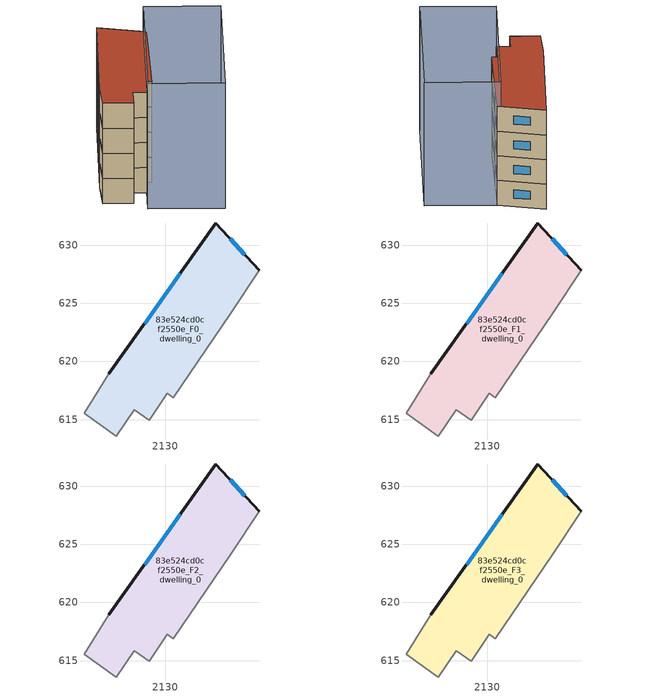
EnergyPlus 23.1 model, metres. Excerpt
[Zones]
83e524cd0cf2550e_F0_dwelling_0
 floor ground (EU_floor_Construction): 2134.34,631.91 2138.09,627.82 2135.63,624.16 2130.67,616.87 2130.17,617.25 2128.6,614.92 2127.3,615.84 2125.79,613.58 2123,615.53 2125.14,618.94 z0
 wall outside (EU_wall_Construction): 2138.09,627.82 2134.34,631.91 2125.14,618.94 z0:3
 wall adiabatic (EU_wall_Construction): 2125.14,618.94 2123,615.53 2125.79,613.58 2127.3,615.84 2128.6,614.92 2130.17,617.25 2130.67,616.87 2135.63,624.16 2138.09,627.82 z0:3
 window (EU_Window_Construction): 2131.28,627.58 2128.21,623.26 / 2136.84,629.18 2135.59,630.54 z1:2
83e524cd0cf2550e_F1_dwelling_0
 floor to 83e524cd0cf2550e_F0_dwelling_0 (EU_floor_Construction): 2134.34,631.91 2138.09,627.82 2135.63,624.16 2130.67,616.87 2130.17,617.25 2128.6,614.92 2127.3,615.84 2125.79,613.58 2123,615.53 2125.14,618.94 z3
 wall outside (EU_wall_Construction): 2138.09,627.82 2134.34,631.91 2125.14,618.94 z3:6
 wall adiabatic (EU_wall_Construction): 2125.14,618.94 2123,615.53 2125.79,613.58 2127.3,615.84 2128.6,614.92 2130.17,617.25 2130.67,616.87 2135.63,624.16 2138.09,627.82 z3:6
 window (EU_Window_Construction): 2131.28,627.58 2128.21,623.26 / 2136.84,629.18 2135.59,630.54 z4:5
83e524cd0cf2550e_F2_dwelling_0
 floor to 83e524cd0cf2550e_F1_dwelling_0 (EU_floor_Construction): 2134.34,631.91 2138.09,627.82 2135.63,624.16 2130.67,616.87 2130.17,617.25 2128.6,614.92 2127.3,615.84 2125.79,613.58 2123,615.53 2125.14,618.94 z6
 wall outside (EU_wall_Construction): 2138.09,627.82 2134.34,631.91 2125.14,618.94 z6:9
 wall adiabatic (EU_wall_Construction): 2125.14,618.94 2123,615.53 2125.79,613.58 2127.3,615.84 2128.6,614.92 2130.17,617.25 2130.67,616.87 2135.63,624.16 2138.09,627.82 z6:9
 window (EU_Window_Construction): 2131.28,627.58 2128.21,623.26 / 2136.84,629.18 2135.59,630.54 z7:8
83e524cd0cf2550e_F3_dwelling_0
 floor to 83e524cd0cf2550e_F2_dwelling_0 (EU_floor_Construction): 2134.34,631.91 2138.09,627.82 2135.63,624.16 2130.67,616.87 2130.17,617.25 2128.6,614.92 2127.3,615.84 2125.79,613.58 2123,615.53 2125.14,618.94 z9
 wall outside (EU_wall_Construction): 2138.09,627.82 2134.34,631.91 2125.14,618.94 z9:12
 wall adiabatic (EU_wall_Construction): 2125.14,618.94 2123,615.53 2125.79,613.58 2127.3,615.84 2128.6,614.92 2130.17,617.25 2130.67,616.87 2135.63,624.16 2138.09,627.82 z9:12
 window (EU_Window_Construction): 2131.28,627.58 2128.21,623.26 / 2136.84,629.18 2135.59,630.54 z10:11
 roof outside (EU_roof_Construction): 2130.67,616.87 2135.63,624.16 2138.09,627.82 2134.34,631.91 2125.14,618.94 2123,615.53 2125.79,613.58 2127.3,615.84 2128.6,614.92 2130.17,617.25 z12
shading: 2144.71,623.15 2133.01,606.58 / 2133.01,606.58 2126.09,611.47 / 2126.09,611.47 2137.78,628.04 / 2137.78,628.04 2144.71,623.15 z0:15
[Building]
EU S2 Campaign: North Axis=0; Terrain=City; Solar Distribution=FullExterior
[Site:Location]
Bologna: Latitude=44.5; Longitude=11.25; Time Zone=1; Elevation=37
[SizingPeriod:WeatherFileDays]
AnnualSizingPeriod: Begin Month=1; Begin Day of Month=1; End Month=12; End Day of Month=31; Day of Week for Start Day=Monday; Use Weather File Daylight Saving Period=No; Use Weather File Rain and Snow Indicators=No
[MATERIAL]
EU_InternalMass_Material: Roughness=MediumRough; Thickness=0.1; Conductivity=1; Density=1800; Specific Heat=900; Thermal Absorptance=0.9; Solar Absorptance=0.7; Visible Absorptance=0.7
[MATERIAL:NOMASS] Roughness=MediumRough; Thermal Absorptance=0.9; Solar Absorptance=0.7; Visible Absorptance=0.7
Name | Thermal Resistance
EU_wall_NoMass | 0.937881
EU_roof_NoMass | 0.548572
EU_floor_NoMass | 0.71348
[WINDOWMATERIAL:SIMPLEGLAZINGSYSTEM]
EU_Window_SimpleGlazing: UFactor=4.25633; Solar Heat Gain Coefficient=0.85; Visible Transmittance=0.85
[CONSTRUCTION]
EU_wall_Construction: EU_wall_NoMass
EU_roof_Construction: EU_roof_NoMass
EU_floor_Construction: EU_floor_NoMass
EU_Window_Construction: EU_Window_SimpleGlazing
EU_InternalMass_Construction: EU_InternalMass_Material
[ZONE] Type=1; Multiplier=1; Ceiling Height=autocalculate; Volume=301.304; Floor Area=autocalculate; Part of Total Floor Area=Yes
83e524cd0cf2550e_F0_dwelling_0; 83e524cd0cf2550e_F1_dwelling_0; 83e524cd0cf2550e_F2_dwelling_0; 83e524cd0cf2550e_F3_dwelling_0
[INTERNALMASS] Construction=EU_InternalMass_Construction; Surface Area=100.435
Name | Zone or ZoneList
83e524cd0cf2550e_F0_dwelling_0_EU_InternalMass | 83e524cd0cf2550e_F0_dwelling_0
83e524cd0cf2550e_F1_dwelling_0_EU_InternalMass | 83e524cd0cf2550e_F1_dwelling_0
83e524cd0cf2550e_F2_dwelling_0_EU_InternalMass | 83e524cd0cf2550e_F2_dwelling_0
83e524cd0cf2550e_F3_dwelling_0_EU_InternalMass | 83e524cd0cf2550e_F3_dwelling_0
[OTHEREQUIPMENT] Fuel Type=Electricity; Design Level Calculation Method=Watts/Area; Power per Zone Floor Area=1; Fraction Latent=0; Fraction Radiant=0; Fraction Lost=0; Carbon Dioxide Generation Rate=0; EndUse Subcategory=EU_Step8_InternalGains
Name | Zone or ZoneList or Space or SpaceList | Schedule
EU_Step8_InternalGain_83e524cd0cf2550e_F0_dwelling_0_f000 | 83e524cd0cf2550e_F0_dwelling_0 | EU_Step8_GainSchedule_83e524cd0cf2550e_F0_dwelling_0_f000
EU_Step8_InternalGain_83e524cd0cf2550e_F1_dwelling_0_f000 | 83e524cd0cf2550e_F1_dwelling_0 | EU_Step8_GainSchedule_83e524cd0cf2550e_F1_dwelling_0_f000
EU_Step8_InternalGain_83e524cd0cf2550e_F2_dwelling_0_f000 | 83e524cd0cf2550e_F2_dwelling_0 | EU_Step8_GainSchedule_83e524cd0cf2550e_F2_dwelling_0_f000
EU_Step8_InternalGain_83e524cd0cf2550e_F3_dwelling_0_f000 | 83e524cd0cf2550e_F3_dwelling_0 | EU_Step8_GainSchedule_83e524cd0cf2550e_F3_dwelling_0_f000
[ZONEVENTILATION:DESIGNFLOWRATE] Schedule=EU_AlwaysOn; Design Flow Rate Calculation Method=AirChanges/Hour; Air Changes per Hour=0.687892; Ventilation Type=Natural; Fan Pressure Rise=0; Fan Total Efficiency=1; Constant Term Coefficient=1; Temperature Term Coefficient=0; Velocity Term Coefficient=0; Velocity Squared Term Coefficient=0; Minimum Indoor Temperature=-100; Maximum Indoor Temperature=100; Delta Temperature=-100; Minimum Outdoor Temperature=-100; Maximum Outdoor Temperature=100; Maximum Wind Speed=40
Name | Zone or ZoneList or Space or SpaceList
EU_ConstantAir_83e524cd0cf2550e_F0_dwelling_0 | 83e524cd0cf2550e_F0_dwelling_0
EU_ConstantAir_83e524cd0cf2550e_F1_dwelling_0 | 83e524cd0cf2550e_F1_dwelling_0
EU_ConstantAir_83e524cd0cf2550e_F2_dwelling_0 | 83e524cd0cf2550e_F2_dwelling_0
EU_ConstantAir_83e524cd0cf2550e_F3_dwelling_0 | 83e524cd0cf2550e_F3_dwelling_0
[HVACTEMPLATE:THERMOSTAT] Constant Heating Setpoint=20; Constant Cooling Setpoint=50
EU_HeatOnly_83e524cd0cf2550e_F0_dwelling_0; EU_HeatOnly_83e524cd0cf2550e_F1_dwelling_0; EU_HeatOnly_83e524cd0cf2550e_F2_dwelling_0; EU_HeatOnly_83e524cd0cf2550e_F3_dwelling_0
[HVACTEMPLATE:ZONE:IDEALLOADSAIRSYSTEM] System Availability Schedule=EU_AlwaysOn; Maximum Heating Supply Air Temperature=50; Minimum Cooling Supply Air Temperature=13; Maximum Heating Supply Air Humidity Ratio=0.0156; Minimum Cooling Supply Air Humidity Ratio=0.0077; Heating Limit=NoLimit; Cooling Limit=NoLimit; Heating Availability Schedule=EU_AlwaysOn; Cooling Availability Schedule=EU_CoolingOff; Dehumidification Control Type=ConstantSensibleHeatRatio; Cooling Sensible Heat Ratio=0.7; Dehumidification Setpoint=60; Humidification Control Type=None; Humidification Setpoint=30; Outdoor Air Method=None; Outdoor Air Flow Rate per Person=0.00944; Outdoor Air Flow Rate per Zone Floor Area=0; Outdoor Air Flow Rate per Zone=0; Demand Controlled Ventilation Type=None; Outdoor Air Economizer Type=NoEconomizer; Heat Recovery Type=None; Sensible Heat Recovery Effectiveness=0.7; Latent Heat Recovery Effectiveness=0.65
Name | Template Thermostat
83e524cd0cf2550e_F0_dwelling_0 | EU_HeatOnly_83e524cd0cf2550e_F0_dwelling_0
83e524cd0cf2550e_F1_dwelling_0 | EU_HeatOnly_83e524cd0cf2550e_F1_dwelling_0
83e524cd0cf2550e_F2_dwelling_0 | EU_HeatOnly_83e524cd0cf2550e_F2_dwelling_0
83e524cd0cf2550e_F3_dwelling_0 | EU_HeatOnly_83e524cd0cf2550e_F3_dwelling_0
[SIZING:ZONE] Zone Cooling Design Supply Air Temperature Input Method=SupplyAirTemperature; Zone Cooling Design Supply Air Temperature=13; Zone Heating Design Supply Air Temperature Input Method=SupplyAirTemperature; Zone Heating Design Supply Air Temperature=50; Zone Cooling Design Supply Air Humidity Ratio=0.008; Zone Heating Design Supply Air Humidity Ratio=0.008; Cooling Design Air Flow Method=DesignDay; Cooling Design Air Flow Rate=0; Cooling Minimum Air Flow per Zone Floor Area=0.000762; Cooling Minimum Air Flow=0; Cooling Minimum Air Flow Fraction=0.2; Heating Design Air Flow Method=DesignDay; Heating Design Air Flow Rate=0; Heating Maximum Air Flow per Zone Floor Area=0.002032; Heating Maximum Air Flow=0.141576; Heating Maximum Air Flow Fraction=0.3; Account for Dedicated Outdoor Air System=No; Dedicated Outdoor Air System Control Strategy=NeutralSupplyAir; Dedicated Outdoor Air Low Setpoint Temperature for Design=autosize; Dedicated Outdoor Air High Setpoint Temperature for Design=autosize; Zone Load Sizing Method=Sensible Load Only No Latent Load; Zone Latent Cooling Design Supply Air Humidity Ratio Input Method=HumidityRatioDifference; Zone Cooling Design Supply Air Humidity Ratio Difference=0.005; Zone Latent Heating Design Supply Air Humidity Ratio Input Method=HumidityRatioDifference; Zone Humidification Design Supply Air Humidity Ratio Difference=0.005
83e524cd0cf2550e_F0_dwelling_0; 83e524cd0cf2550e_F1_dwelling_0; 83e524cd0cf2550e_F2_dwelling_0; 83e524cd0cf2550e_F3_dwelling_0
[SCHEDULE:CONSTANT]
Name | Hourly Value
EU_AlwaysOn | 1
EU_CoolingOff | 0
[SCHEDULE:FILE] Column Number=1; Rows to Skip at Top=0; Number of Hours of Data=8760; Column Separator=Comma; Interpolate to Timestep=No; Minutes per Item=60; Adjust Schedule for Daylight Savings=Yes
Name | File
EU_Step8_GainSchedule_83e524cd0cf2550e_F0_dwelling_0_f000 | ../../schedules/83e524cd0cf2550e/83e524cd0cf2550e_F0_dwelling_0_f000_gain.csv
EU_Step8_GainSchedule_83e524cd0cf2550e_F1_dwelling_0_f000 | ../../schedules/83e524cd0cf2550e/83e524cd0cf2550e_F1_dwelling_0_f000_gain.csv
EU_Step8_GainSchedule_83e524cd0cf2550e_F2_dwelling_0_f000 | ../../schedules/83e524cd0cf2550e/83e524cd0cf2550e_F2_dwelling_0_f000_gain.csv
EU_Step8_GainSchedule_83e524cd0cf2550e_F3_dwelling_0_f000 | ../../schedules/83e524cd0cf2550e/83e524cd0cf2550e_F3_dwelling_0_f000_gain.csv
